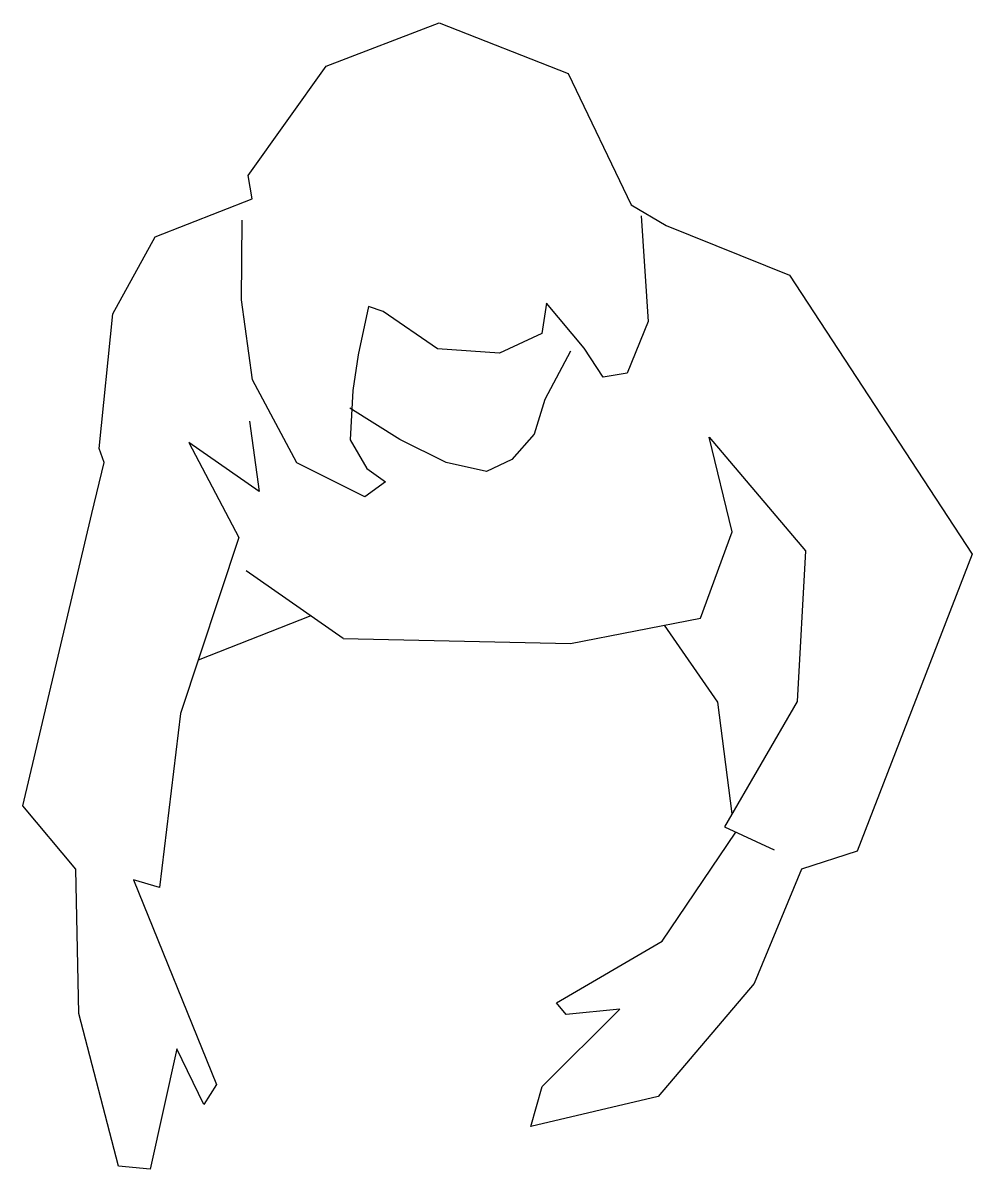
# Model space of a CAD drawing. Extents: x 235.449 to 235.998, y 212.999 to 213.662.
import ezdxf

# ---------------------------------------------------------------- set-up
doc = ezdxf.new("R2010")
doc.units = 0
doc.header["$LTSCALE"] = 0.5
doc.header["$MEASUREMENT"] = 0
doc.layers.get('0').update_dxf_attribs({"linetype": 'CONTINUOUS'})

msp = doc.modelspace()

# ---------------------------------------------------------------- linework, layer by layer
for p, q in [((235.63401, 213.30612), (235.57767, 213.34521)), ((235.61526, 213.31913), (235.54997, 213.29354))]:
    msp.add_line(p, q)
for points in [[(235.57963, 213.43187), (235.58523, 213.39124), (235.54459, 213.41962), (235.57357, 213.36453), (235.53971, 213.26269), (235.52756, 213.16196), (235.51253, 213.16641), (235.56049, 213.04788), (235.55326, 213.03619), (235.53766, 213.06847), (235.52214, 212.9989), (235.50377, 213.00057), (235.48088, 213.08905), (235.47914, 213.17252), (235.44851, 213.20925), (235.48842, 213.37843), (235.49558, 213.40785), (235.49274, 213.41607), (235.50048, 213.49401), (235.52502, 213.53855), (235.58126, 213.56057), (235.57897, 213.57412), (235.62403, 213.63745), (235.68953, 213.66242), (235.76418, 213.6332), (235.80073, 213.55715), (235.82087, 213.54522), (235.89241, 213.51634), (235.99803, 213.35493), (235.93141, 213.1829), (235.89919, 213.17246), (235.87188, 213.10632), (235.81629, 213.04084), (235.74249, 213.02359), (235.74913, 213.04676), (235.79417, 213.0914), (235.76297, 213.08845), (235.75749, 213.09519), (235.8186, 213.13084), (235.86124, 213.19394)], [(235.80647, 213.55076), (235.81056, 213.4896), (235.79834, 213.45973), (235.78436, 213.45737), (235.77337, 213.47421), (235.75171, 213.50028), (235.74895, 213.48256), (235.72449, 213.47124), (235.68858, 213.47381), (235.65714, 213.49535), (235.6485, 213.49821), (235.64265, 213.47037), (235.63943, 213.44969), (235.63801, 213.42116), (235.64753, 213.40455), (235.65842, 213.3968), (235.64647, 213.38807), (235.60718, 213.40781), (235.58136, 213.45571), (235.57497, 213.5021), (235.5754, 213.54818)], [(235.76552, 213.47241), (235.75058, 213.44448), (235.7444, 213.42426), (235.73153, 213.40962), (235.71685, 213.40282), (235.69345, 213.40798), (235.66677, 213.42122), (235.63782, 213.43935)], [(235.63401, 213.30612), (235.76556, 213.30321), (235.84086, 213.31786), (235.85922, 213.36776), (235.84577, 213.42262), (235.90151, 213.35678), (235.89673, 213.26958), (235.85462, 213.197), (235.88335, 213.18373)], [(235.8198, 213.31376), (235.85064, 213.26929), (235.85898, 213.20452)]]:
    msp.add_lwpolyline(points)

doc.saveas('drawing.dxf')
